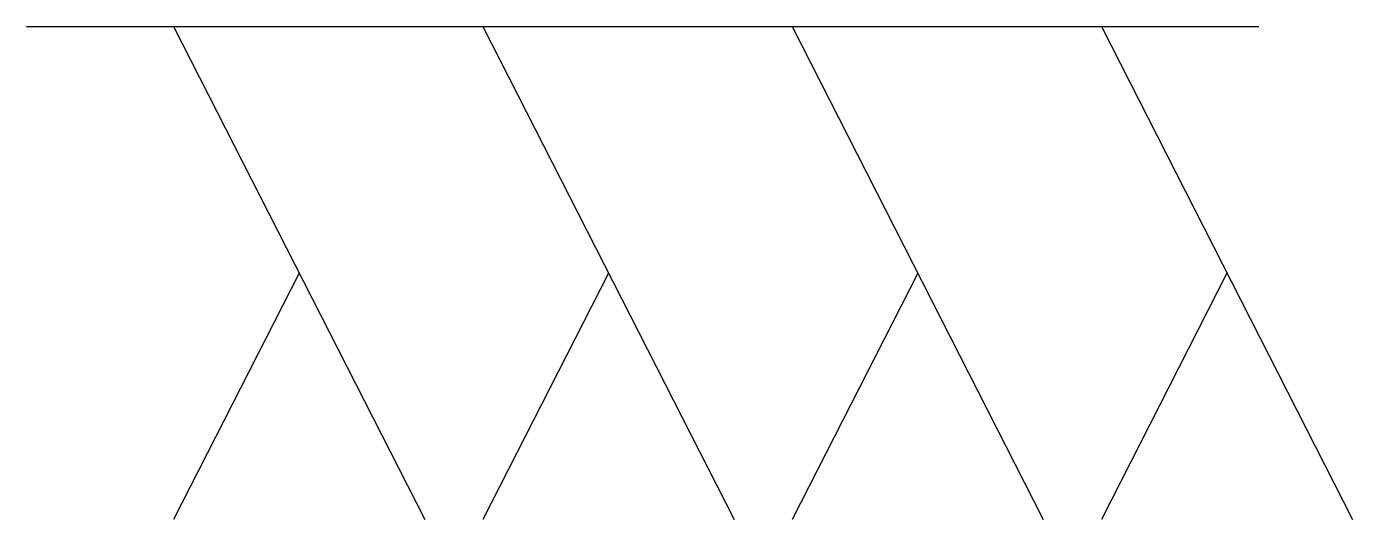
# Model space of a CAD drawing. Header units: millimetres. Extents: x 0 to 269, y -100 to 0.
import ezdxf

# ---------------------------------------------------------------- set-up
doc = ezdxf.new("R2010")
doc.units = ezdxf.units.MM
doc.header["$LTSCALE"] = 50

# ---------------------------------------------------------------- blocks, each defined once
blk = doc.blocks.new('*U4')
for p, q in [((0, 0), (2.5, 0)), ((0.2985, 0), (0.808, -1)), ((0.9259, 0), (1.4354, -1)), ((1.5533, 0), (2.0628, -1)), ((2.1807, 0), (2.6902, -1)), ((0.5533, -0.5), (0.2985, -1)), ((1.1807, -0.5), (0.9259, -1)), ((1.8081, -0.5), (1.5533, -1)), ((2.4355, -0.5), (2.1807, -1))]:
    blk.add_line(p, q)

msp = doc.modelspace()

# ---------------------------------------------------------------- block references
at = {"xscale": 100, "yscale": 100, "zscale": 100}
msp.add_blockref('*U4', (0, 0), dxfattribs=at)

doc.saveas('drawing.dxf')
